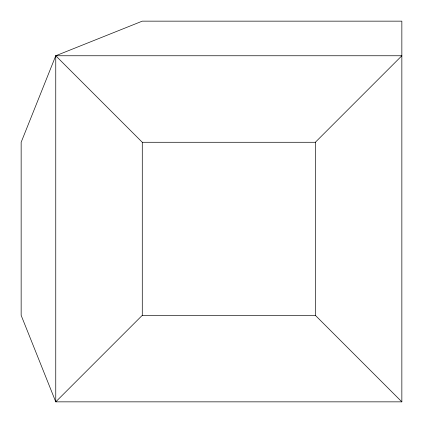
<?xml version="1.0" encoding="UTF-8"?>
<svg xmlns="http://www.w3.org/2000/svg" width="423" height="423" viewBox="0 0 423 423"><rect width="100%" height="100%" fill="white"/><g stroke="black" fill="none" stroke-linecap="round" stroke-linejoin="round"><path stroke-width="0.63" d="M55.757 55.757L21.15 142.281L21.15 315.325L55.757 401.85L401.85 401.85L401.85 21.15L142.281 21.15L55.757 55.757L55.757 401.85L142.281 315.325L142.281 142.281L55.757 55.757L401.85 55.757L315.325 142.281L315.325 315.325L401.85 401.85M142.281 142.281L315.325 142.281M142.281 315.325L315.325 315.325"/></g></svg>
